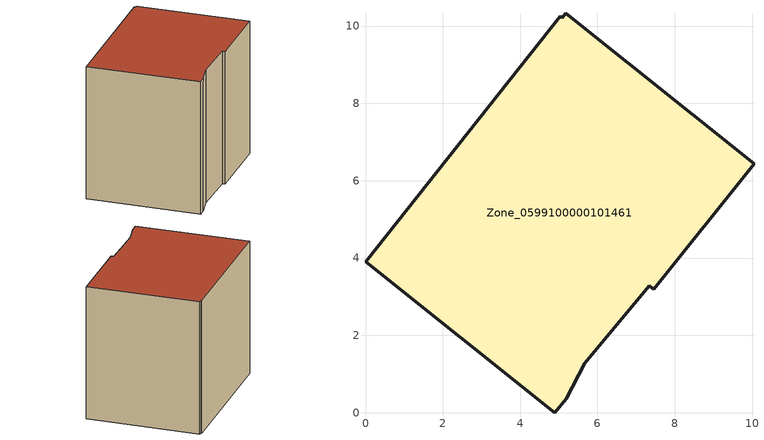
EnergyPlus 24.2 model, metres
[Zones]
Zone_0599100000101461
 floor ground (C_G): 5.67,1.27 5.19,0.36 4.9,0 0,3.91 5.04,10.26 5.09,10.21 5.18,10.33 10.05,6.44 7.45,3.19 7.34,3.28 z0.53
 wall outside (C_F): 7.45,3.19 10.05,6.44 5.18,10.33 5.09,10.21 5.04,10.26 0,3.91 4.9,0 5.19,0.36 5.67,1.27 7.34,3.28 7.45,3.19 z0.53:8.04
 roof outside (C_R): 5.19,0.36 5.67,1.27 7.34,3.28 7.45,3.19 10.05,6.44 5.18,10.33 5.09,10.21 5.04,10.26 0,3.91 4.9,0 z8.04
[BUILDING]
Pand.0599100000101461: North Axis=0; Terrain=City; Loads Convergence Tolerance Value=0.04; Temperature Convergence Tolerance Value=0.4; Solar Distribution=FullExterior; Maximum Number of Warmup Days=25; Minimum Number of Warmup Days=1
[Site:Location]
Rotterdam.The.Hague.AP_ZH_NLD Design_Conditions: Latitude=51.96; Longitude=4.45; Time Zone=1; Elevation=-4.5
[SITE:GROUNDTEMPERATURE:BUILDINGSURFACE]
18, 18, 18, 18, 18, 18, 18, 18, 18, 18, 18, 18
[MATERIAL] Thermal Absorptance=0.9; Solar Absorptance=0.7; Visible Absorptance=0.7
Name | Roughness | Thickness | Conductivity | Density | Specific Heat
G.TC.1965-1974 | MediumSmooth | 0.15 | 0.882353 | 540 | 1210
F.TC.1965-1974 | Rough | 0.3 | 0.697674 | 1920 | 840
R.TC.1965-1974 | MediumRough | 0.2 | 0.232558 | 1500 | 1000
[CONSTRUCTION]
C_G: G.TC.1965-1974
C_F: F.TC.1965-1974
C_R: R.TC.1965-1974
[ZONE]
Zone_0599100000101461: Type=1; Multiplier=1; Ceiling Height=Autocalculate; Volume=Autocalculate; Floor Area=autocalculate; Part of Total Floor Area=Yes
[ZONEINFILTRATION:DESIGNFLOWRATE]
Infil_Zone_0599100000101461: Zone or ZoneList or Space or SpaceList=Zone_0599100000101461; Schedule=AlwaysOn; Design Flow Rate Calculation Method=Flow/Area; Flow Rate per Floor Area=0.003; Constant Term Coefficient=1; Temperature Term Coefficient=0; Velocity Term Coefficient=0; Velocity Squared Term Coefficient=0
[HVACTEMPLATE:ZONE:IDEALLOADSAIRSYSTEM]
Zone_0599100000101461: Maximum Heating Supply Air Temperature=50; Minimum Cooling Supply Air Temperature=13; Maximum Heating Supply Air Humidity Ratio=0.0156; Minimum Cooling Supply Air Humidity Ratio=0.0077; Heating Limit=NoLimit; Cooling Limit=NoLimit; Dehumidification Control Type=ConstantSensibleHeatRatio; Cooling Sensible Heat Ratio=0.7; Dehumidification Setpoint=60; Humidification Control Type=None; Humidification Setpoint=30; Outdoor Air Method=None; Outdoor Air Flow Rate per Person=0.00944; Outdoor Air Flow Rate per Zone Floor Area=0; Outdoor Air Flow Rate per Zone=0; Demand Controlled Ventilation Type=None; Outdoor Air Economizer Type=NoEconomizer; Heat Recovery Type=None; Sensible Heat Recovery Effectiveness=0.7; Latent Heat Recovery Effectiveness=0.65
[ZONECONTROL:THERMOSTAT]
ThermostatControl_Zone_0599100000101461: Zone or ZoneList=Zone_0599100000101461; Control Type Schedule=DualSetpointControlType; Control 1=Thermostat_Zone_0599100000101461; Temperature Difference Between Cutout And Setpoint=0
[THERMOSTATSETPOINT:DUALSETPOINT]
Thermostat_Zone_0599100000101461: Heating Setpoint Temperature Schedule=HeatingSetpoint_Zone_0599100000101461; Cooling Setpoint Temperature Schedule=CoolingSetpoint_Zone_0599100000101461
[SCHEDULE:COMPACT]
HeatingSetpoint_Zone_0599100000101461: Through: 12/31, For: AllDays, Until: 24:00, 21
CoolingSetpoint_Zone_0599100000101461: Through: 12/31, For: AllDays, Until: 24:00, 24
DualSetpointControlType: Through: 12/31, For: AllDays, Until: 24:00, 4
AlwaysOn: Through: 12/31, For: AllDays, Until: 24:00, 1
